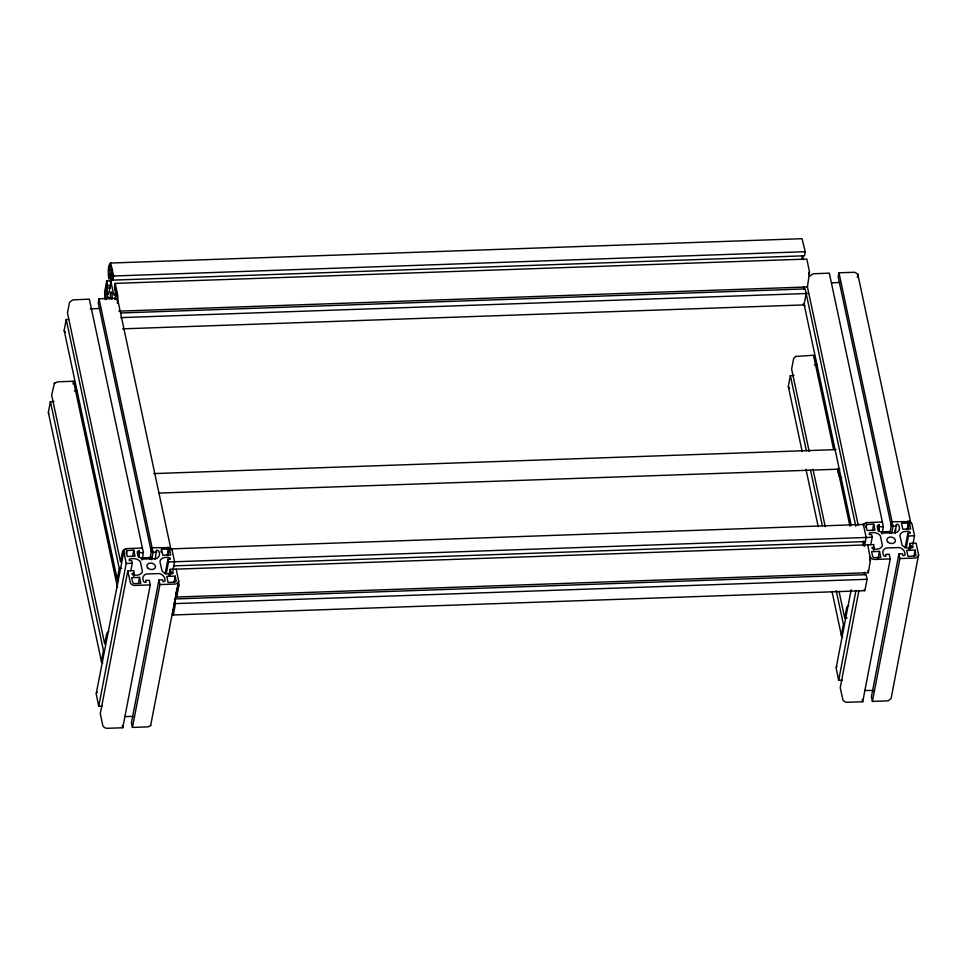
<?xml version="1.0" encoding="UTF-8"?>
<svg xmlns="http://www.w3.org/2000/svg" width="967" height="967" viewBox="0 0 967 967"><rect width="100%" height="100%" fill="white"/><g stroke="black" fill="none" stroke-linecap="round" stroke-linejoin="round"><path stroke-width="1.45" d="M176.151 569.152L178.69 581.07L177.88 583.016L175.583 584.032L159.942 584.576L132.443 727.414L148.084 726.87L150.767 725.395M864.474 546.295L866.178 537.471L863.628 525.54L864.172 523.872L866.734 522.591L882.375 522.035M178.919 585.108L178.69 581.07M106.515 299.407L107.289 295.382L105.911 288.928L105.04 294.137L105.983 299.468M178.919 585.192L176.768 597.026L868.354 572.718L870.53 559.482L867.75 544.844M806.176 293.521L804.121 304.267A4.364 2.816 -12 0 0 805.015 305.802M102.333 706.188L98.707 706.321L96.204 693.75L124.163 549.957M123.716 550.912L126.206 563.471L98.707 706.321M851.19 589.701L836.129 668.028L838.667 680.309L842.293 680.176M117.442 299.117L116.391 291.913L115.351 297.268L115.871 299.685M117.37 303.3L117.877 296.059L115.23 283.379L806.816 259.071L809.488 271.836M809.041 274.809L808.98 272.295M858.297 525.54L807.433 286.957L809.536 272.38M869.962 560.57L869.913 558.068M54.031 401.498L50.405 401.631L48.35 412.365A4.364 2.816 -12 0 0 48.882 413.574M68.633 319.448L66.215 319.533L64.16 330.279A4.364 2.816 -12 0 0 65.49 332.08M73.021 383.984L73.54 381.24L57.899 381.796L54.684 383.125M170.929 549.232L117.817 300.096L114.662 298.259L99.021 298.815L98.235 302.913L151.299 551.806M111.229 280.805L106.708 280.962L104.581 292.36L105.355 299.565M109.549 270.047C110.504 258.068 112.873 273.552 110.83 276.066L109.549 270.047L112.559 269.95M110.238 287.924L107.216 288.033L107.7 285.567L106.708 280.962M110.359 263.048L802.042 238.692L805.245 251.698L804.459 255.808L112.861 280.116L113.647 276.006L110.685 263.097M115.23 283.379L114.432 287.489L115.025 290.257L115.339 288.613L115.52 289.568L115.085 293.75A7.216 1.45 88 0 1 114.311 295.116L113.937 294.983A4.654 0.931 88 0 1 113.586 294.27L111.507 284.503A4.63 0.931 88 0 1 111.362 282.872L111.326 281.615A7.216 1.45 88 0 1 111.556 277.203L112.196 274.676L112.861 280.116M66.215 319.533L119.267 568.427L117.225 579.173A4.364 2.816 -12 0 0 118.554 580.974M126.085 553.644L126.895 550.561L133.736 550.175L135.017 556.194L127.124 556.472L126.592 550.743M133.857 576.344L133.833 570.639L127.789 570.844L100.278 713.694L102.865 725.758A4.364 3.215 10.9 0 0 106.938 728.308L122.761 727.764L150.272 584.914L149.293 580.309L145.666 580.43L146.053 582.279L144.869 582.243A2.055 1.511 10.9 0 1 143.321 580.865L142.874 578.641A7.216 5.306 10.9 0 1 144.192 575.317L144.917 574.628A6.237 4.593 10.9 0 1 146.839 573.963L159.265 573.564A4.63 3.409 10.9 0 1 160.873 574.072L161.888 574.7A7.216 5.306 10.9 0 1 164.571 577.879L165.079 580.103A2.055 1.511 10.9 0 1 164.136 581.566L162.988 581.687L162.589 579.837L158.963 579.97L131.452 722.808L132.443 727.414M132.6 556.073L133.736 550.175M130.835 570.627L132.261 563.265L131.669 560.497L129.252 560.582L129.167 559.688A2.055 1.511 10.9 0 1 130.823 558.672L133.748 558.588A7.216 5.306 10.9 0 1 138.329 559.966L139.345 560.594A6.237 4.593 10.9 0 1 140.445 562.129L142.367 571.171A6.237 4.593 10.9 0 1 141.931 572.766L141.206 573.455A7.216 5.306 10.9 0 1 137.278 575.135L134.353 575.256A2.055 1.511 10.9 0 1 132.298 574.374L131.995 573.479L134.413 573.395M138.245 556.823L139.369 550.936L138.221 551.057A2.055 1.511 10.9 0 0 137.278 552.52L137.785 554.744A7.216 5.306 10.9 0 0 140.094 557.657L141.569 558.551A4.654 3.421 10.9 0 0 143.285 559.071L156.074 558.6A4.63 3.409 10.9 0 0 157.44 557.995L158.177 557.294A7.216 5.306 10.9 0 0 159.482 553.982L159.035 551.758A2.055 1.511 10.9 0 0 157.186 550.32L156.303 550.344L155.276 559.542M138.922 557.197L139.369 550.936M141.98 560.014L143.394 552.653L89.351 299.154L72.863 299.855L69.515 302.345L67.472 312.97L120.537 561.863L122.579 551.238L124.114 549.498L126.774 548.591L142.415 548.047M138.402 583.294L139.538 577.396L131.669 577.674L132.697 582.521A1.886 1.39 10.9 0 0 134.461 583.621L140.819 583.403L139.538 577.396M149.812 559.482L152.085 547.709L169.841 547.673L172.029 549.848L174.58 561.767L172.875 570.603M151.65 559.675L153.064 552.314L99.021 298.815M160.969 552.145L161.537 549.196L168.439 549.111L169.721 550.247L170.724 554.937L162.819 555.215L161.537 549.196M167.339 555.01L168.476 549.123M167.593 555.106L168.729 549.22M168.065 555.409L169.201 549.51M165.103 573.951L167.944 559.216L170.361 559.131L170.204 558.467A2.055 1.511 10.9 0 0 168.004 557.355L165.079 557.488A7.216 5.306 10.9 0 0 161.779 558.66L160.582 559.893A6.213 4.569 10.9 0 0 160.063 562.286L162.045 570.917A4.63 3.409 10.9 0 0 163.024 572.017L164.027 572.657A7.216 5.306 10.9 0 0 168.609 574.035L171.534 573.951A2.055 1.511 10.9 0 0 173.238 572.718L173.105 572.041L170.688 572.126L170.119 575.075M166.264 573.769L168.524 561.984L167.944 559.216M168.971 575.244L170.107 569.358L873.793 544.626L873.817 550.332M174.108 582.037L175.232 576.139L166.771 576.441L168.053 582.46L174.785 582.231L176.236 581.155L175.232 576.139M178.339 582.231L150.634 725.576M174.435 603.299L174.205 604.085L173.794 603.444M176.647 591.804L176.647 588.661M173.915 607.917L172.646 612.111M177.565 589.06L178.194 582.666M863.99 589.725A4.364 0.882 88 0 0 865.018 590.027L867.097 579.293L866.118 574.676L174.519 598.984L175.498 603.601L173.419 614.335A4.364 0.882 88 0 1 172.392 614.033L172.368 613.912M793.992 375.486L790.365 375.619L788.31 386.365A4.364 2.816 -12 0 0 789.652 388.166M910.902 523.534L857.777 274.084L854.623 272.259L838.981 272.803L838.196 276.913L891.26 525.806M857.33 277.287L857.777 274.084M847.104 617.865L844.687 617.949L846.729 607.324L847.829 605.898M866.045 527.644L866.613 524.694M838.667 680.309L855.964 590.474M858.95 590.486L840.238 687.682L842.825 699.745A4.364 3.215 10.9 0 0 846.899 702.296L862.721 701.752L890.232 558.914L889.253 554.296L885.627 554.429L886.014 556.267L884.829 556.23A2.055 1.511 10.9 0 1 883.282 554.853L882.835 552.628A7.216 5.306 10.9 0 1 884.152 549.316L884.878 548.615A6.237 4.593 10.9 0 1 886.799 547.963L899.225 547.552A4.63 3.409 10.9 0 1 900.833 548.059L901.848 548.688A7.216 5.306 10.9 0 1 904.532 551.867L905.039 554.091A2.055 1.511 10.9 0 1 904.097 555.554L902.948 555.674L902.549 553.837L898.923 553.958L871.412 696.808L872.403 701.413L888.044 700.857L891.078 698.609L918.577 554.744M872.56 530.061L873.697 524.174L867.133 524.452L866.081 525.456L867.085 530.472L874.978 530.194L873.697 524.174M870.796 544.614L872.222 537.253L871.63 534.485L869.212 534.57L869.128 533.675A2.055 1.511 10.9 0 1 870.784 532.66L873.709 532.575A7.216 5.306 10.9 0 1 878.29 533.953L879.305 534.594A6.237 4.593 10.9 0 1 880.405 536.129L882.327 545.17A6.237 4.593 10.9 0 1 881.892 546.754L881.167 547.455A7.216 5.306 10.9 0 1 877.238 549.123L874.313 549.256A2.055 1.511 10.9 0 1 872.258 548.362L871.956 547.479L874.373 547.395M878.205 530.823L879.341 524.924L878.181 525.045A2.055 1.511 10.9 0 0 877.238 526.507L877.746 528.744A7.216 5.306 10.9 0 0 880.055 531.657L881.529 532.551A4.654 3.421 10.9 0 0 883.246 533.059L896.034 532.587A4.63 3.409 10.9 0 0 897.4 531.983L898.138 531.294A7.216 5.306 10.9 0 0 899.443 527.97L898.996 525.746A2.055 1.511 10.9 0 0 897.146 524.307L896.264 524.332L895.237 533.542M878.882 531.185L879.341 524.924M881.94 534.014L883.354 526.64L829.311 273.141L813.199 273.758L809.488 276.332M878.072 558.757L879.499 551.395L871.63 551.673L872.657 556.508A1.886 1.39 10.9 0 0 874.422 557.621L880.78 557.391L879.499 551.395M889.773 533.482L892.045 521.697L909.802 521.672L911.99 523.836L914.54 535.766L912.836 544.602M891.61 533.663L893.024 526.302L838.981 272.803M894.85 531.693L895.418 528.756M872.403 701.413L899.902 558.563L898.923 553.958M907.3 528.997L908.436 523.111L901.498 523.195L902.779 529.215L910.684 528.937L909.681 524.235L908.4 523.099M907.554 529.106L908.69 523.207M908.025 529.396L909.161 523.51M905.064 547.938L907.904 533.216L910.322 533.131L910.165 532.454A2.055 1.511 10.9 0 0 907.965 531.354L905.039 531.475A7.216 5.306 10.9 0 0 901.74 532.648L900.543 533.881A6.213 4.569 10.9 0 0 900.023 536.274L902.006 544.904A4.63 3.409 10.9 0 0 902.985 546.017L903.988 546.645A7.216 5.306 10.9 0 0 908.569 548.023L911.494 547.951A2.055 1.511 10.9 0 0 913.199 546.706L913.066 546.029L910.648 546.113L910.08 549.063M906.224 547.757L908.484 535.972L907.904 533.216M908.932 549.244L910.068 543.357L916.112 543.14L918.65 555.058L918.106 556.726L915.544 558.019L899.902 558.563M914.069 556.025L915.205 550.138L906.732 550.428L908.025 556.448L915.858 555.759L915.205 550.138M804.133 304.146L804.097 304.254A4.364 0.882 88 0 1 803.069 303.964M96.337 693.351L97.268 692.191M836.298 667.339L836.926 666.432M124.006 550.187L126.774 548.591M54.418 383.367L51.662 395.056L104.726 643.949L106.769 633.337L108.8 631.318M795.865 356.339L793.677 358.431L791.622 369.056L809.21 451.529M171.232 548.869L862.975 524.452L863.628 525.54M54.285 383.512L54.889 382.956M862.806 524.585L866.734 522.591M847.588 606.104L848.663 605.366M795.599 356.472L813.501 355.24L833.602 449.486M150.743 557.548L151.855 557.403M113.647 276.006L805.245 251.698M107.7 285.567L110.709 285.458M105.052 293.775L108.062 293.666M105.04 294.053L108.05 293.944M105.052 294.633L108.062 294.524M90.221 308.908L98.791 308.509A4.63 2.998 -12 0 0 100.133 308.074M831.56 282.848L838.764 282.497A4.63 2.998 -12 0 0 839.839 282.171M118.856 311.156L807.433 286.957M121.129 312.957L805.185 288.915L855.783 526.217M120.597 317.623L808.593 293.436M122.555 328.853L803.601 304.919M74.411 390.994L77.167 390.898M814.371 364.994L817.139 364.897M153.717 473.588L835.984 449.607M158.528 493.085L839.296 469.164M139.768 552.786L143.394 552.653M153.064 552.314L156.69 552.181M879.728 526.773L883.354 526.64M893.024 526.302L896.651 526.181M141.895 557.85L150.465 557.56M881.856 531.838L890.704 531.536M126.206 563.471L132.261 563.265M168.524 561.984L872.222 537.253M908.484 535.972L914.54 535.766M173.782 565.876L865.38 541.568M119.267 568.427L121.685 568.342M150.272 584.914L134.449 585.458A4.364 3.215 10.9 0 1 130.376 582.908L127.789 570.844M890.232 558.914L874.41 559.458A4.364 3.215 10.9 0 1 870.336 556.907L870.288 556.762M175.498 603.601L867.097 579.293M172.924 614.988L864.522 590.68M124.55 716.547L131.754 716.414A4.63 3.409 10.9 0 1 132.854 716.692M864.51 690.547L871.714 690.402A4.63 3.409 10.9 0 1 873.322 690.897M907.687 521.14L909.173 521.431M167.726 547.153L170.712 548.615M908.98 521.37L909.633 521.636M909.367 521.503L910.89 523.22M171.28 548.688L172.029 549.848M110.794 263.242C107.518 263.556 108.05 275.885 108.957 279.004L109.331 273.866L110.153 276.804A7.216 1.45 88 0 1 110.54 280.43L110.576 282.582A6.213 1.245 88 0 1 110.335 285.458L108.836 293.037A4.63 0.931 88 0 1 108.522 293.497L108.268 293.424A7.216 1.45 88 0 1 107.313 291.538L106.829 286.184L107.216 288.033M910.068 543.357L910.648 546.113M867.87 570.421L868.354 572.718M804.193 304.702L851.286 525.613M837.676 468.632L849.92 526.072M862.238 699.443L862.721 701.752M812.981 469.2L825.226 526.628M839.042 591.429L844.687 617.949M790.365 375.619L806.381 450.731M810.455 469.877L822.385 525.843M836.201 590.644L843.429 624.513L841.375 635.126A4.364 2.816 -12 0 0 842.704 637.06M788.383 386.788L802.199 451.589M805.97 469.261L818.215 526.701M832.031 591.502L841.447 635.682M175.776 592.42L176.768 597.026M170.107 569.358L170.688 572.126M158.963 579.97L159.942 584.576M64.233 330.702L117.297 579.596M73.54 381.24L117.503 587.428M122.277 725.455L122.761 727.764M50.405 401.631L103.469 650.525L101.414 661.259A4.364 2.816 -12 0 0 102.744 663.06M48.423 412.8L101.487 661.694M109.223 298.996L108.933 297.836A4.63 0.931 88 0 0 108.606 297.183L108.34 297.111A7.216 1.45 88 0 0 107.47 298.477M802.139 256.122L802.175 258.274A6.213 1.245 88 0 1 802.127 259.458M841.725 477.42A18.53 3.735 88 0 1 837.507 469.007M839.803 469.068A9.875 1.994 88 0 1 838.764 468.584M864.631 574.7A7.216 1.45 88 0 1 864.498 572.283M864.027 545.956A4.63 0.931 88 0 1 863.882 544.324L863.845 543.079A7.216 1.45 88 0 1 863.869 541.157M863.048 545.219A6.213 1.245 88 0 0 863.096 544.034L863.06 541.883A7.216 1.45 88 0 0 863.035 541.399M803.758 289.399A7.216 1.45 88 0 1 803.577 286.51M803.045 259.676A4.63 0.931 88 0 1 802.961 258.564L802.924 257.307A7.216 1.45 88 0 1 802.924 255.868M114.59 299.045A7.216 1.45 88 0 1 114.783 299.371M110.721 298.984A4.327 0.87 88 0 1 110.589 292.88A4.327 0.87 88 0 1 111.834 293.243A4.327 0.87 88 0 1 111.967 299.335M147.854 568.052A4.327 3.179 10.9 0 0 155.191 567.798A4.327 3.179 10.9 0 0 150.489 563.084A4.327 3.179 10.9 0 0 147.854 568.052M887.815 542.04A4.327 3.179 10.9 0 0 895.152 541.786A4.327 3.179 10.9 0 0 890.45 537.072A4.327 3.179 10.9 0 0 887.815 542.04"/></g></svg>
